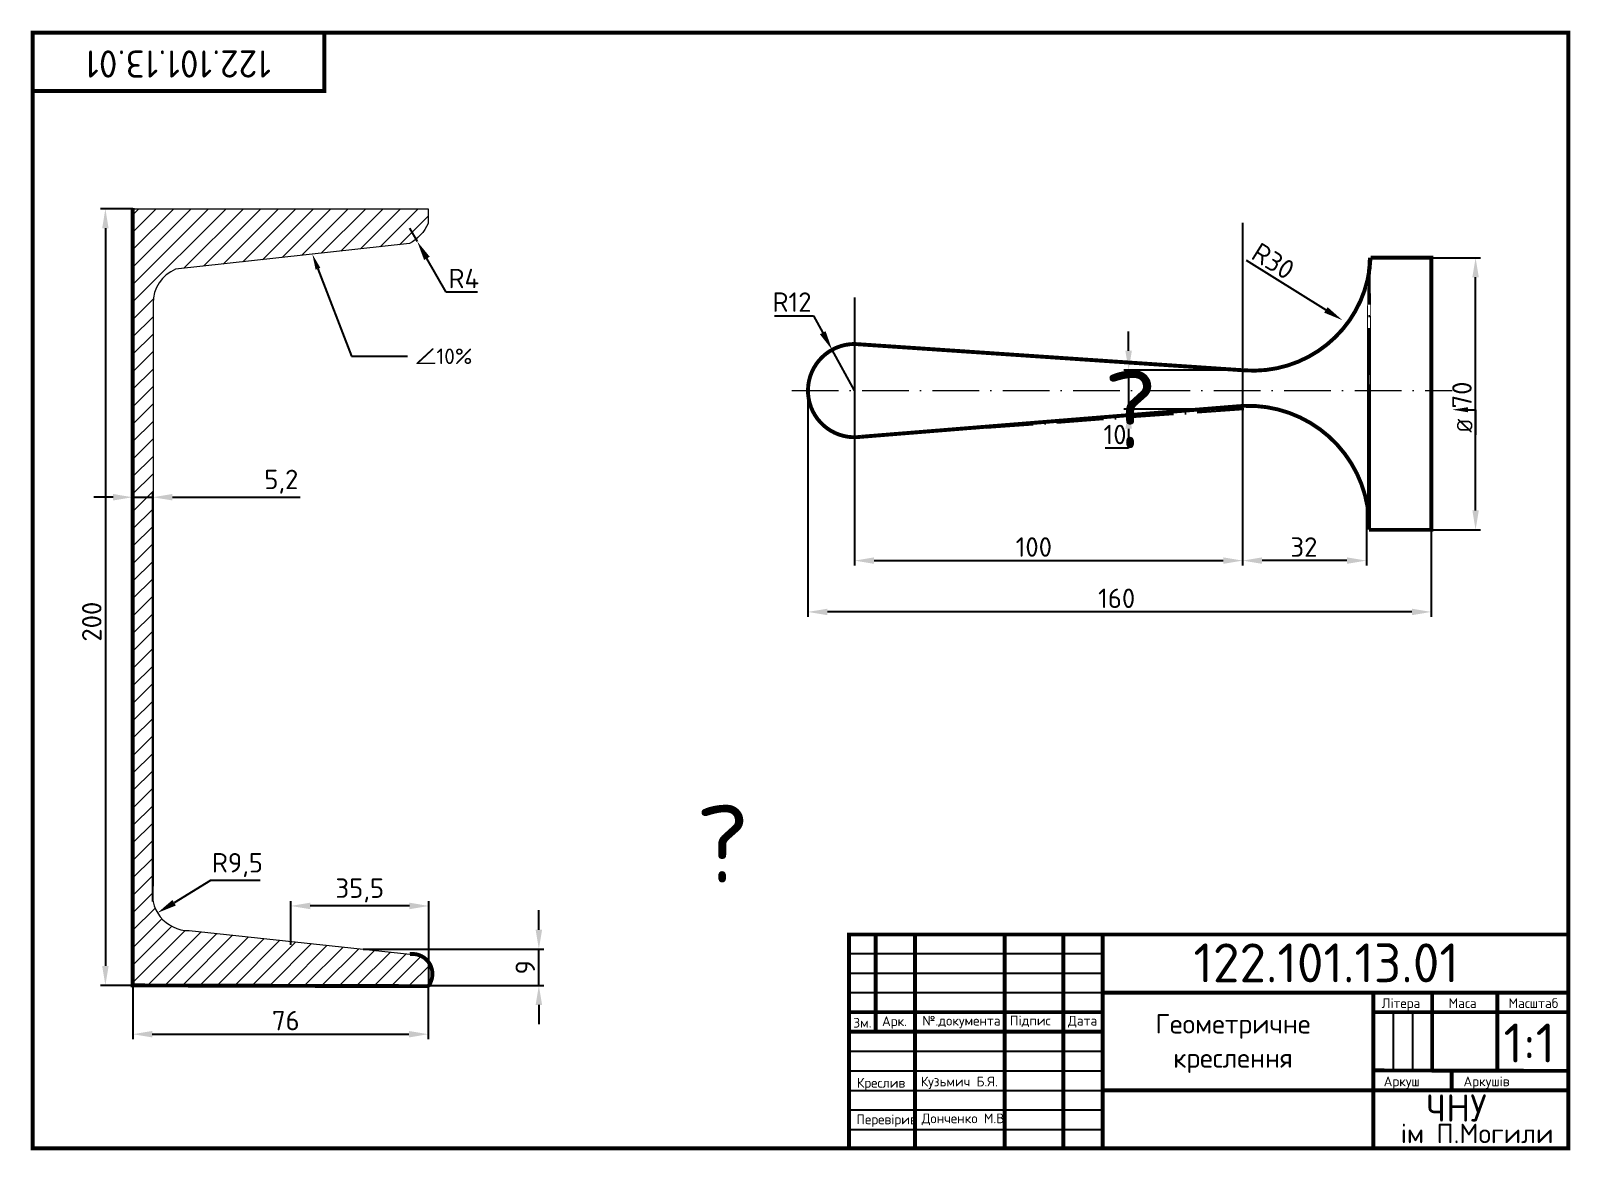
# Model space of a CAD drawing. Header units: millimetres. Extents: x 20 to 416, y 4 to 292.
import ezdxf
from ezdxf import colors
from ezdxf.entities.mleader import LeaderData, LeaderLine
from ezdxf.enums import TextEntityAlignment as Align
from ezdxf.math import Vec2, Vec3

# ---------------------------------------------------------------- set-up
doc = ezdxf.new("R2010")
doc.units = ezdxf.units.MM
doc.header["$PDMODE"] = 34
doc.header["$PDSIZE"] = -3
doc.linetypes.add('ACAD_ISO10W100', pattern=[18, 12, -3, 0, -3])
doc.layers.add('Dim', color=5, linetype='Continuous')
doc.layers.add('Kontur', color=7, linetype='Continuous')
doc.styles.get("Standard").update_dxf_attribs({"font": 'isocpeur.ttf'})
doc.dimstyles.new('ESKD_', dxfattribs={"dimtxt": 5, "dimasz": 5, "dimexe": 1.25, "dimexo": 0, "dimgap": 1, "dimtad": 1, "dimtoh": 1, "dimdec": 1, "dimtxsty": 'Standard', "dimcen": 2.5, "dimclrd": 256, "dimclre": 256, "dimclrt": 256, "dimadec": 0, "dimazin": 0, "dimtfac": 1, "dimtdec": 1, "dimtmove": 0, "dimatfit": 3, "dimfxl": 1, "dimtfillclr": 256, "dimlwd": -1, "dimlwe": -1, "dimarcsym": 0})

# ---------------------------------------------------------------- blocks, each defined once
blk = doc.blocks.new('*D1')
at = {"layer": 'Defpoints', "color": 0, "lineweight": 5, "transparency": 16777216}
for p in [(225.63, 210.44), (231.42, 199.92)]:
    blk.add_point(p, dxfattribs=at)
at = {"layer": 'Dim', "transparency": 16777216}
for p, q in [((210.81, 219.2), (220.81, 219.2)), ((220.81, 219.2), (223.22, 214.82)), ((231.42, 199.92), (225.63, 210.44))]:
    blk.add_line(p, q, dxfattribs=at)
at = {"layer": 'Dim', "lineweight": 5, "transparency": 16777216}
blk.add_solid([(223.95, 215.22), (222.49, 214.42), (225.63, 210.44)], dxfattribs=at)
at = {"layer": 'Dim', "lineweight": 30, "transparency": 16777216, "insert": (215.31, 222.7), "char_height": 5, "attachment_point": 5}
blk.add_mtext('R12', dxfattribs=at)
blk = doc.blocks.new('*D2')
at = {"layer": 'Defpoints', "color": 0, "lineweight": 5, "transparency": 16777216}
for p in [(331.23, 234.03), (356.89, 218.05)]:
    blk.add_point(p, dxfattribs=at)
at = {"layer": 'Dim', "transparency": 16777216}
blk.add_line((332.17, 233.45), (352.65, 220.69), dxfattribs=at)
at = {"layer": 'Dim', "lineweight": 5, "transparency": 16777216}
blk.add_solid([(353.09, 221.4), (352.21, 219.98), (356.89, 218.05)], dxfattribs=at)
at = {"layer": 'Dim', "lineweight": 30, "transparency": 16777216, "insert": (339.11, 233.25), "char_height": 5, "attachment_point": 5, "rotation": 328.0839}
blk.add_mtext('R30', dxfattribs=at)
blk = doc.blocks.new('*D3')
at = {"layer": 'Defpoints', "color": 0, "lineweight": 5, "transparency": 16777216}
for p in [(379.76, 234.11), (391.16, 234.11), (379.76, 164.12)]:
    blk.add_point(p, dxfattribs=at)
at = {"layer": 'Dim', "transparency": 16777216}
for p, q in [((379.76, 234.11), (392.41, 234.11)), ((391.16, 169.12), (391.16, 229.11)), ((379.76, 164.12), (392.41, 164.12))]:
    blk.add_line(p, q, dxfattribs=at)
at = {"layer": 'Dim', "lineweight": 5, "transparency": 16777216}
for points in [[(390.33, 229.11), (391.99, 229.11), (391.16, 234.11)], [(390.33, 169.12), (391.99, 169.12), (391.16, 164.12)]]:
    blk.add_solid(points, dxfattribs=at)
at = {"layer": 'Dim', "lineweight": 30, "transparency": 16777216, "insert": (387.66, 198.79), "char_height": 5, "attachment_point": 5, "rotation": 90}
blk.add_mtext('70', dxfattribs=at)
blk = doc.blocks.new('*D4')
at = {"layer": 'Defpoints', "color": 0, "lineweight": 5, "transparency": 16777216}
for p in [(219.42, 199.92), (379.76, 164.12), (219.42, 142.99)]:
    blk.add_point(p, dxfattribs=at)
at = {"layer": 'Dim', "transparency": 16777216}
for p, q in [((219.42, 199.92), (219.42, 141.74)), ((379.76, 164.12), (379.76, 141.74)), ((374.76, 142.99), (224.42, 142.99))]:
    blk.add_line(p, q, dxfattribs=at)
at = {"layer": 'Dim', "lineweight": 5, "transparency": 16777216}
for points in [[(224.42, 143.82), (224.42, 142.15), (219.42, 142.99)], [(374.76, 143.82), (374.76, 142.15), (379.76, 142.99)]]:
    blk.add_solid(points, dxfattribs=at)
at = {"layer": 'Dim', "lineweight": 30, "transparency": 16777216, "insert": (298.83, 146.49), "char_height": 5, "attachment_point": 5}
blk.add_mtext('160', dxfattribs=at)
blk = doc.blocks.new('*D5')
at = {"layer": 'Defpoints', "color": 0, "lineweight": 5, "transparency": 16777216}
for p in [(331.23, 235.29), (231.42, 223.92), (331.23, 156.19)]:
    blk.add_point(p, dxfattribs=at)
at = {"layer": 'Dim', "transparency": 16777216}
for p, q in [((331.23, 235.29), (331.23, 154.94)), ((231.42, 223.92), (231.42, 154.94)), ((236.42, 156.19), (326.23, 156.19))]:
    blk.add_line(p, q, dxfattribs=at)
at = {"layer": 'Dim', "lineweight": 5, "transparency": 16777216}
for points in [[(236.42, 157.02), (236.42, 155.36), (231.42, 156.19)], [(326.23, 157.02), (326.23, 155.36), (331.23, 156.19)]]:
    blk.add_solid(points, dxfattribs=at)
at = {"layer": 'Dim', "lineweight": 30, "transparency": 16777216, "insert": (277.52, 159.69), "char_height": 5, "attachment_point": 5}
blk.add_mtext('100', dxfattribs=at)
blk = doc.blocks.new('*D6')
at = {"layer": 'Defpoints', "color": 0, "lineweight": 5, "transparency": 16777216}
for p in [(331.23, 243.08), (363.06, 171.57), (331.23, 156.19)]:
    blk.add_point(p, dxfattribs=at)
at = {"layer": 'Dim', "transparency": 16777216}
for p, q in [((331.23, 243.08), (331.23, 154.94)), ((363.06, 171.57), (363.06, 154.94)), ((358.06, 156.19), (336.23, 156.19))]:
    blk.add_line(p, q, dxfattribs=at)
at = {"layer": 'Dim', "lineweight": 5, "transparency": 16777216}
for points in [[(336.23, 157.02), (336.23, 155.36), (331.23, 156.19)], [(358.06, 157.02), (358.06, 155.36), (363.06, 156.19)]]:
    blk.add_solid(points, dxfattribs=at)
at = {"layer": 'Dim', "lineweight": 30, "transparency": 16777216, "insert": (347, 159.69), "char_height": 5, "attachment_point": 5}
blk.add_mtext('32', dxfattribs=at)
blk = doc.blocks.new('*D7')
at = {"layer": 'Defpoints', "color": 0, "lineweight": 5, "transparency": 16777216}
for p in [(331.23, 205.17), (301.91, 195.13), (331.23, 195.13)]:
    blk.add_point(p, dxfattribs=at)
at = {"layer": 'Dim', "transparency": 16777216}
for p, q in [((301.91, 210.17), (301.91, 215.17)), ((331.23, 205.17), (300.66, 205.17)), ((301.91, 205.17), (301.91, 195.13)), ((331.23, 195.13), (300.66, 195.13)), ((301.91, 190.13), (301.91, 185.13)), ((301.91, 185.13), (295.91, 185.13))]:
    blk.add_line(p, q, dxfattribs=at)
at = {"layer": 'Dim', "lineweight": 5, "transparency": 16777216}
for points in [[(301.07, 210.17), (302.74, 210.17), (301.91, 205.17)], [(301.07, 190.13), (302.74, 190.13), (301.91, 195.13)]]:
    blk.add_solid(points, dxfattribs=at)
at = {"layer": 'Dim', "lineweight": 30, "transparency": 16777216, "insert": (298.41, 188.63), "char_height": 5, "attachment_point": 5}
blk.add_mtext('10', dxfattribs=at)
blk = doc.blocks.new('*D8')
at = {"layer": 'Defpoints', "color": 0, "linetype": 'ByBlock', "lineweight": 5, "transparency": 16777216}
for p in [(45.75, 246.7), (38.69, 46.9), (45.75, 46.9)]:
    blk.add_point(p, dxfattribs=at)
at = {"layer": 'Dim', "transparency": 16777216}
for p, q in [((45.75, 246.7), (37.44, 246.7)), ((38.69, 241.7), (38.69, 51.9)), ((45.75, 46.9), (37.44, 46.9))]:
    blk.add_line(p, q, dxfattribs=at)
at = {"layer": 'Dim', "linetype": 'ByBlock', "lineweight": 5, "transparency": 16777216}
for points in [[(37.86, 241.7), (39.52, 241.7), (38.69, 246.7)], [(37.86, 51.9), (39.52, 51.9), (38.69, 46.9)]]:
    blk.add_solid(points, dxfattribs=at)
at = {"layer": 'Dim', "linetype": 'ByBlock', "lineweight": 5, "transparency": 16777216, "insert": (35.19, 140.48), "char_height": 5, "attachment_point": 5, "rotation": 90}
blk.add_mtext('200', dxfattribs=at)
blk = doc.blocks.new('*D9')
at = {"layer": 'Defpoints', "color": 0, "linetype": 'ByBlock', "lineweight": 5, "transparency": 16777216}
for p in [(45.75, 46.9), (121.75, 46.7), (121.75, 34.35)]:
    blk.add_point(p, dxfattribs=at)
at = {"layer": 'Dim', "transparency": 16777216}
for p, q in [((45.75, 46.9), (45.75, 33.1)), ((121.75, 46.7), (121.75, 33.1)), ((50.75, 34.35), (116.75, 34.35))]:
    blk.add_line(p, q, dxfattribs=at)
at = {"layer": 'Dim', "linetype": 'ByBlock', "lineweight": 5, "transparency": 16777216}
for points in [[(50.75, 35.18), (50.75, 33.51), (45.75, 34.35)], [(116.75, 35.18), (116.75, 33.51), (121.75, 34.35)]]:
    blk.add_solid(points, dxfattribs=at)
at = {"layer": 'Dim', "linetype": 'ByBlock', "lineweight": 5, "transparency": 16777216, "insert": (85.1, 37.85), "char_height": 5, "attachment_point": 5}
blk.add_mtext('76', dxfattribs=at)
blk = doc.blocks.new('*D10')
at = {"layer": 'Defpoints', "color": 0, "linetype": 'ByBlock', "lineweight": 5, "transparency": 16777216}
for p in [(60.22, 70.5), (52.1, 65.57)]:
    blk.add_point(p, dxfattribs=at)
at = {"layer": 'Dim', "transparency": 16777216}
for p, q in [((65.77, 73.87), (56.37, 68.16)), ((78.52, 73.87), (65.77, 73.87))]:
    blk.add_line(p, q, dxfattribs=at)
at = {"layer": 'Dim', "linetype": 'ByBlock', "lineweight": 5, "transparency": 16777216}
blk.add_solid([(55.94, 68.88), (56.8, 67.45), (52.1, 65.57)], dxfattribs=at)
at = {"layer": 'Dim', "linetype": 'ByBlock', "lineweight": 5, "transparency": 16777216, "insert": (72.65, 77.87), "char_height": 5, "attachment_point": 5}
blk.add_mtext('R9,5', dxfattribs=at)
blk = doc.blocks.new('*D11')
at = {"layer": 'Defpoints', "color": 0, "linetype": 'ByBlock', "lineweight": 5, "transparency": 16777216}
for p in [(116.92, 241.75), (118.91, 238.28)]:
    blk.add_point(p, dxfattribs=at)
at = {"layer": 'Dim', "transparency": 16777216}
for p, q in [((116.92, 241.75), (118.91, 238.28)), ((126.38, 225.27), (121.4, 233.94)), ((134.38, 225.27), (126.38, 225.27))]:
    blk.add_line(p, q, dxfattribs=at)
at = {"layer": 'Dim', "linetype": 'ByBlock', "lineweight": 5, "transparency": 16777216}
blk.add_solid([(122.13, 234.36), (120.68, 233.53), (118.91, 238.28)], dxfattribs=at)
at = {"layer": 'Dim', "linetype": 'ByBlock', "lineweight": 5, "transparency": 16777216, "insert": (130.88, 228.77), "char_height": 5, "attachment_point": 5}
blk.add_mtext('R4', dxfattribs=at)
blk = doc.blocks.new('*D12')
at = {"layer": 'Defpoints', "color": 0, "linetype": 'ByBlock', "lineweight": 5, "transparency": 16777216}
for p in [(105, 56.23), (150.2, 56.23), (117.67, 46.9)]:
    blk.add_point(p, dxfattribs=at)
at = {"layer": 'Dim', "transparency": 16777216}
for p, q in [((150.2, 61.23), (150.2, 66.23)), ((105, 56.23), (151.45, 56.23)), ((150.2, 46.9), (150.2, 56.23)), ((117.67, 46.9), (151.45, 46.9)), ((150.2, 41.9), (150.2, 36.9))]:
    blk.add_line(p, q, dxfattribs=at)
at = {"layer": 'Dim', "linetype": 'ByBlock', "lineweight": 5, "transparency": 16777216}
for points in [[(149.36, 61.23), (151.03, 61.23), (150.2, 56.23)], [(149.36, 41.9), (151.03, 41.9), (150.2, 46.9)]]:
    blk.add_solid(points, dxfattribs=at)
at = {"layer": 'Dim', "linetype": 'ByBlock', "lineweight": 5, "transparency": 16777216, "insert": (146.7, 51.57), "char_height": 5, "attachment_point": 5, "rotation": 90}
blk.add_mtext('9', dxfattribs=at)
blk = doc.blocks.new('*D13')
at = {"layer": 'Defpoints', "color": 0, "linetype": 'ByBlock', "lineweight": 5, "transparency": 16777216}
for p in [(86.37, 67.34), (86.37, 57.34), (121.9, 46.9)]:
    blk.add_point(p, dxfattribs=at)
at = {"layer": 'Dim', "transparency": 16777216}
for p, q in [((86.37, 57.34), (86.37, 68.59)), ((116.9, 67.34), (91.37, 67.34)), ((121.9, 46.9), (121.9, 68.59))]:
    blk.add_line(p, q, dxfattribs=at)
at = {"layer": 'Dim', "linetype": 'ByBlock', "lineweight": 5, "transparency": 16777216}
for points in [[(91.37, 68.18), (91.37, 66.51), (86.37, 67.34)], [(116.9, 68.18), (116.9, 66.51), (121.9, 67.34)]]:
    blk.add_solid(points, dxfattribs=at)
at = {"layer": 'Dim', "linetype": 'ByBlock', "lineweight": 5, "transparency": 16777216, "insert": (104.13, 71.34), "char_height": 5, "attachment_point": 5}
blk.add_mtext('35,5', dxfattribs=at)
blk = doc.blocks.new('*D14')
at = {"layer": 'Defpoints', "color": 0, "linetype": 'ByBlock', "lineweight": 5, "transparency": 16777216}
for p in [(50.93, 172.49), (45.68, 162.49), (50.93, 68.52)]:
    blk.add_point(p, dxfattribs=at)
at = {"layer": 'Dim', "transparency": 16777216}
for p, q in [((40.68, 172.49), (35.68, 172.49)), ((45.68, 162.49), (45.68, 173.74)), ((45.68, 172.49), (50.93, 172.49)), ((50.93, 68.52), (50.93, 173.74)), ((55.93, 172.49), (88.81, 172.49))]:
    blk.add_line(p, q, dxfattribs=at)
at = {"layer": 'Dim', "linetype": 'ByBlock', "lineweight": 5, "transparency": 16777216}
for points in [[(40.68, 173.33), (40.68, 171.66), (45.68, 172.49)], [(55.93, 173.33), (55.93, 171.66), (50.93, 172.49)]]:
    blk.add_solid(points, dxfattribs=at)
at = {"layer": 'Dim', "linetype": 'ByBlock', "lineweight": 5, "transparency": 16777216, "insert": (83.94, 176.49), "char_height": 5, "attachment_point": 5}
blk.add_mtext('5,2', dxfattribs=at)

msp = doc.modelspace()

# ---------------------------------------------------------------- hatches: boundary and pattern name
at = {"linetype": 'ByBlock', "lineweight": 5}
h = msp.add_hatch(dxfattribs=at)
h.set_pattern_fill('ANSI31', color=0)
h.set_pattern_definition([(45, (-82.674, 0), (-2.245064, 2.245064), [])])
h.paths.add_polyline_path([(116.92, 237.75, 0.150787), (121.75, 242.9), (121.75, 246.7), (116.92, 246.7), (45.68, 246.7), (45.68, 46.9), (121.75, 46.7, 0.666099), (117.03, 54.95), (60.22, 61, -0.48131), (50.95, 72.61), (50.95, 222.4, -0.301307), (56.75, 231.15)])

# ---------------------------------------------------------------- linework, layer by layer
at = {"linetype": 'ACAD_ISO10W100', "lineweight": 30}
for p, q in [((379.76, 234.12), (363.76, 234.12)), ((363.76, 234.12), (363.76, 164.12)), ((379.76, 234.12), (379.76, 164.12)), ((363.76, 164.12), (379.76, 164.12))]:
    msp.add_line(p, q, dxfattribs=at)
at = {"color": 0, "linetype": 'ACAD_ISO10W100', "lineweight": 5}
msp.add_line((215.26, 199.92), (385.16, 199.92), dxfattribs=at)
at = {"lineweight": 30, "const_width": 1}
msp.add_lwpolyline([(231.42, 211.92), (331.51, 205.15, 0.42628), (364.13, 234.11), (379.76, 234.11), (379.76, 164.12), (363.76, 164.12, 0.43401), (331.47, 196), (233.14, 188.05, -1.074775), (231.42, 211.92)], format="xyb", close=True, dxfattribs=at)
msp.add_lwpolyline([(363.76, 234.12), (363.76, 165.81)], close=True, dxfattribs=at)
at = {"color": 0, "linetype": 'ByBlock', "lineweight": 5, "const_width": 1}
msp.add_lwpolyline([(117.03, 54.95, -0.666099), (121.75, 46.7, 0.492663)], format="xyb", dxfattribs=at)
at = {"layer": 'Kontur', "linetype": 'ACAD_ISO10W100', "lineweight": 30}
for p, q in [((331.51, 205.15), (231.42, 211.92)), ((331.51, 195.15), (231.42, 187.92))]:
    msp.add_line(p, q, dxfattribs=at)
at = {"layer": 'Kontur'}
for p, q in [((236.86, 60), (236.86, 34.98)), ((246.94, 60), (246.94, 5)), ((270.02, 60), (270.02, 5)), ((285.13, 60), (285.13, 5)), ((295.21, 60), (295.21, 5)), ((230, 55.12), (295.21, 55.12)), ((230, 50.09), (295.21, 50.09)), ((230, 45.05), (295.21, 45.05)), ((415, 45.05), (295.21, 45.05)), ((364.88, 45.05), (364.88, 5)), ((379.99, 45.05), (379.99, 24.91)), ((396.78, 45.05), (396.78, 24.91)), ((230, 40.02), (295.21, 40.02)), ((415, 40.02), (364.88, 40.02)), ((369.92, 40.02), (369.92, 24.91)), ((374.96, 40.02), (374.96, 24.91)), ((230, 34.98), (295.21, 34.98)), ((230, 29.95), (295.21, 29.95)), ((230, 24.91), (295.21, 24.91)), ((415, 24.91), (364.88, 24.91)), ((385.03, 19.88), (385.03, 24.91)), ((396.78, 24.91), (396.78, 24.91)), ((230, 19.88), (295.21, 19.88)), ((415, 19.88), (295.21, 19.88)), ((230, 14.85), (295.21, 14.85)), ((230, 9.81), (295.21, 9.81))]:
    msp.add_line(p, q, dxfattribs=at)
at = {"layer": 'Kontur', "const_width": 1}
for points in [[(20, 5), (415, 5), (415, 292), (20, 292)], [(20, 277), (95, 277), (95, 292), (20, 292)]]:
    msp.add_lwpolyline(points, close=True, dxfattribs=at)
at = {"layer": 'Kontur', "color": 0, "linetype": 'ByBlock', "lineweight": 5, "const_width": 1}
msp.add_lwpolyline([(121.75, 46.7), (45.68, 46.9), (45.68, 246.9)], dxfattribs=at)
msp.add_lwpolyline([(121.75, 46.7), (45.68, 46.9), (45.68, 246.9)], dxfattribs=at)
at = {"layer": 'Kontur', "color": 0, "linetype": 'ByBlock', "lineweight": 5}
for points in [[(45.75, 246.7), (116.92, 246.7), (121.75, 246.7), (121.75, 242.9, -0.150787), (116.92, 237.75), (56.75, 231.15, 0.301307), (50.95, 222.4), (50.95, 72.61, 0.48131), (60.22, 61), (117.03, 54.95)], [(116.92, 246.7), (121.75, 246.7), (121.75, 242.9, -0.150787), (116.92, 237.75), (56.75, 231.15, 0.301307), (50.95, 222.4), (50.95, 72.61, 0.48131), (60.22, 61), (117.03, 54.95)]]:
    msp.add_lwpolyline(points, format="xyb", dxfattribs=at)
at = {"layer": 'Kontur', "const_width": 1}
for points in [[(415, 5), (415, 60), (230, 60), (230, 5)], [(236.86, 34.98), (236.86, 60)], [(246.94, 5), (246.94, 60)], [(270.02, 5), (270.02, 60)], [(285.13, 5), (285.13, 60)], [(295.21, 5), (295.21, 60)], [(295.21, 45.05), (415, 45.05)], [(364.88, 5), (364.88, 45.05)], [(379.99, 24.91), (379.99, 45.05)], [(396.78, 24.95), (396.78, 45.05)], [(230, 40.02), (295.21, 40.02)], [(415, 40.02), (364.88, 40.02)], [(230, 34.98), (295.21, 34.98)], [(364.88, 25.03), (415, 24.91)], [(385.03, 19.88), (385.03, 24.91)], [(295.21, 19.88), (415, 19.88)]]:
    msp.add_lwpolyline(points, dxfattribs=at)

# ---------------------------------------------------------------- texts
at = {"color": 1, "linetype": 'ByBlock', "lineweight": 5}
for p in [(295.55, 185.13), (190.61, 73.38)]:
    msp.add_text('?', height=20, dxfattribs=at).set_placement(p)
at = {"layer": 'Kontur'}
msp.add_text('122.101.13.01', height=7, rotation=180, dxfattribs=at).set_placement((81.3, 287.46))
for s, height, p in [('122.101.13.01', 10, (318.58, 47.7)), ('Зм.', 2.5, (231.08, 36.04)), ('Арк.', 2.5, (238.47, 36.45)), ('№.документа', 2.5, (248.85, 36.57)), ('Підпис', 2.5, (271.36, 36.6)), ('Дата', 2.5, (286.32, 36.57)), ('1:1', 10, (398.36, 27.09)), ('Креслив', 2.5, (232, 20.59)), ('Кузьмич Б.Я.', 2.5, (248.42, 20.91)), ('Аркушів', 2.5, (388.05, 20.96)), ('ЧНУ', 7, (378.44, 11.86)), ('Перевірив', 2.5, (231.87, 11.18)), ('Донченко М.В.', 2.5, (248.67, 11.44)), ('ім П.Могили', 5, (371.9, 6.31))]:
    msp.add_text(s, height=height, dxfattribs=at).set_placement(p)
for s, height, p in [('Літера', 2.5, (371.97, 41.08)), ('Маса', 2.5, (387.83, 41.08)), ('Масштаб', 2.5, (406.01, 41.08)), ('Геометричне', 5, (328.75, 34.52)), ('креслення', 5, (328.75, 25.73)), ('Аркуш', 2.5, (372.17, 20.96))]:
    msp.add_text(s, height=height, dxfattribs=at).set_placement(p, align=Align.CENTER)

# ---------------------------------------------------------------- dimensions: what is measured, and where the dimension line sits
at = {"layer": 'Dim', "color": 0, "linetype": 'ByBlock', "lineweight": 5}
for base, p1, p2, picture, middle in [((38.69, 46.9), (45.75, 246.7), (45.75, 46.9), '*D8', (38.69, 140.48)), ((150.2, 56.23), (117.67, 46.9), (105, 56.23), '*D12', (150.2, 51.57))]:
    dim = msp.add_linear_dim(base=base, p1=p1, p2=p2, angle=90, dimstyle='ESKD_', override={"dimdec": 0}, dxfattribs=at)
    dim.commit()
    dim.dimension.update_dxf_attribs({"geometry": picture, "text_midpoint": middle, "dimtype": 160})
dim = msp.add_radius_dim(center=(116.92, 241.75), mpoint=(118.91, 238.28), dimstyle='ESKD_', dxfattribs=at)
dim.commit()
dim.dimension.update_dxf_attribs({"geometry": '*D11', "text_midpoint": (130.88, 228.77)})
at = {"layer": 'Dim', "lineweight": 30}
for base, p1, p2, picture, middle in [((331.23, 156.19), (363.06, 171.57), (331.23, 243.08), '*D6', (347, 156.19)), ((331.23, 156.19), (231.42, 223.92), (331.23, 235.29), '*D5', (277.52, 156.19)), ((219.42, 142.99), (379.76, 164.12), (219.42, 199.92), '*D4', (298.83, 142.99))]:
    dim = msp.add_linear_dim(base=base, p1=p1, p2=p2, dimstyle='ESKD_', override={"dimdec": 0}, dxfattribs=at)
    dim.commit()
    dim.dimension.update_dxf_attribs({"geometry": picture, "text_midpoint": middle, "dimtype": 160})
dim = msp.add_radius_dim(center=(331.23, 234.03), mpoint=(356.89, 218.05), dimstyle='ESKD_', override={"dimdec": 0}, dxfattribs=at)
dim.commit()
dim.dimension.update_dxf_attribs({"geometry": '*D2', "text_midpoint": (337.26, 230.28), "dimtype": 164})
for base, p1, p2, picture, middle in [((391.16, 234.11), (379.76, 164.12), (379.76, 234.11), '*D3', (391.16, 198.79)), ((301.91, 195.13), (331.23, 205.17), (331.23, 195.13), '*D7', (298.41, 185.13))]:
    dim = msp.add_linear_dim(base=base, p1=p1, p2=p2, angle=90, dimstyle='ESKD_', dxfattribs=at)
    dim.commit()
    dim.dimension.update_dxf_attribs({"geometry": picture, "text_midpoint": middle, "dimtype": 160})
dim = msp.add_radius_dim(center=(231.42, 199.92), mpoint=(225.63, 210.44), dimstyle='ESKD_', dxfattribs=at)
dim.commit()
dim.dimension.update_dxf_attribs({"geometry": '*D1', "text_midpoint": (215.31, 222.7)})
at = {"layer": 'Dim', "linetype": 'ByBlock', "lineweight": 5}
dim = msp.add_linear_dim(base=(50.9259, 172.4923), p1=(45.6813, 162.4923), p2=(50.9259, 68.5152), dimstyle='ESKD_', dxfattribs=at)
dim.commit()
dim.dimension.update_dxf_attribs({"geometry": '*D14', "text_midpoint": (83.9395, 172.4923), "dimtype": 160})
at = {"layer": 'Dim', "color": 0, "linetype": 'ByBlock', "lineweight": 5}
dim = msp.add_radius_dim(center=(60.22, 70.5), mpoint=(52.1, 65.57), dimstyle='ESKD_', dxfattribs=at)
dim.commit()
dim.dimension.update_dxf_attribs({"geometry": '*D10', "text_midpoint": (72.65, 73.87), "dimtype": 164})
dim = msp.add_linear_dim(base=(86.37, 67.34), p1=(121.9, 46.9), p2=(86.37, 57.34), dimstyle='ESKD_', dxfattribs=at)
dim.commit()
dim.dimension.update_dxf_attribs({"geometry": '*D13', "text_midpoint": (104.13, 71.34)})
dim = msp.add_linear_dim(base=(121.75, 34.35), p1=(45.75, 46.9), p2=(121.75, 46.7), dimstyle='ESKD_', dxfattribs=at)
dim.commit()
dim.dimension.update_dxf_attribs({"geometry": '*D9', "text_midpoint": (85.1, 34.35), "dimtype": 160})

# ---------------------------------------------------------------- leaders
at = {"layer": 'Dim', "linetype": 'ByBlock', "lineweight": 5}
ml = msp.add_multileader_mtext('Standard', dxfattribs=at)
ml.set_content('∠10%', color=256)
ml.set_leader_properties()
ml.build(insert=Vec2(0, 0))
ml.multileader.update_dxf_attribs({"text_right_attachment_type": 6, "dogleg_length": 0.36})
ctx = ml.context
ctx.base_point, ctx.plane_origin = Vec3(116.42, 208.75), Vec3(91.94, 235.01)
ctx.right_attachment = 6
notes = []
notes.append((ctx, [(0, (1, 1, 0), (102.03, 208.75), (1, 0), 14.39, [(0, [(91.94, 235.01)], 0, [])])]))
ctx.mtext.insert, ctx.mtext.flow_direction = Vec3(118.42, 210.75), 5
at = {"layer": 'Dim', "color": 0, "linetype": 'ACAD_ISO10W100', "lineweight": 5}
ml = msp.add_multileader_mtext('Standard', dxfattribs=at)
ml.set_content('%%C')
ml.set_leader_properties()
ml.build(insert=Vec2(0, 0))
ml.multileader.update_dxf_attribs({"text_right_attachment_type": 6, "dogleg_length": 0.36})
ctx = ml.context
ctx.base_point, ctx.plane_origin, ctx.plane_x_axis, ctx.plane_y_axis = Vec3(388.36, 187.85), Vec3(385.2, 195.01), Vec3(0, 1), Vec3(-1, 0)
ctx.right_attachment, ctx.text_align_type = 6, 2
notes.append((ctx, [(0, (1, 1, 0), (391.16, 195.01), (0, -1), 0.36, [(0, [(385.2, 195.01)], 0, [])])]))
ctx.mtext.insert, ctx.mtext.text_direction, ctx.mtext.rotation, ctx.mtext.alignment, ctx.mtext.flow_direction = Vec3(386.36, 192.65), Vec3(0, 1), 1.570796, 3, 5
for ctx, leaders in notes:
    for number, flags, end, landing, length, lines in leaders:
        leader = LeaderData()
        leader.index, (leader.has_last_leader_line, leader.has_dogleg_vector, leader.attachment_direction) = number, flags
        leader.last_leader_point, leader.dogleg_vector, leader.dogleg_length = Vec3(end), Vec3(landing), length
        for number, points, colour, breaks in lines:
            line = LeaderLine()
            line.index, line.vertices, line.color, line.breaks = number, Vec3.list(points), colors.encode_raw_color(colour), breaks
            leader.lines.append(line)
        ctx.leaders.append(leader)

doc.saveas('drawing.dxf')
